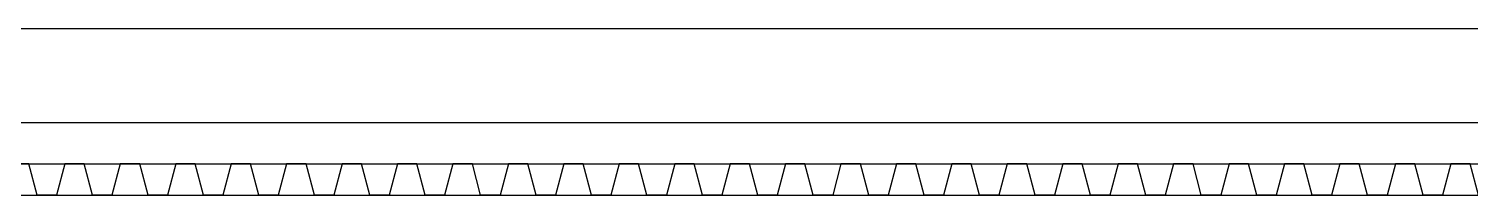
# Model space of a CAD drawing. Header units: millimetres. Extents: x 4754612 to 5801174, y 2368242 to 2777223.
# Drawn here: x 5504718 to 5506798, y 2410775 to 2411015 of the extents above; entities that cross this region are included whole.
import ezdxf

# ---------------------------------------------------------------- set-up
doc = ezdxf.new("R2010")
doc.units = ezdxf.units.MM
doc.header["$LTSCALE"] = 1000
doc.linetypes.add('CEN', pattern=[6.2, 6, -0.1, 0, -0.1])
for name, color, linetype in [('A-HAT-251', 251, 'Continuous'), ('A-중심선', 10, 'CEN'), ('CON', 2, 'Continuous'), ('ELE-2', 4, 'Continuous'), ('ELE06', 6, 'Continuous')]:
    doc.layers.add(name, color=color, linetype=linetype)

# ---------------------------------------------------------------- blocks, each defined once
blk = doc.blocks.new('*U198')
at = {"layer": 'A-HAT-251'}
for points in [[(-14427, 0), (-14455, 0), (-14467, 45), (-14495, 45), (-14507, 0)], [(-14347, 0), (-14375, 0), (-14387, 45), (-14415, 45), (-14427, 0)], [(-14267, 0), (-14295, 0), (-14307, 45), (-14335, 45), (-14347, 0)], [(-14187, 0), (-14215, 0), (-14227, 45), (-14255, 45), (-14267, 0)], [(-14107, 0), (-14135, 0), (-14147, 45), (-14175, 45), (-14187, 0)], [(-14027, 0), (-14055, 0), (-14067, 45), (-14095, 45), (-14107, 0)], [(-13947, 0), (-13975, 0), (-13987, 45), (-14015, 45), (-14027, 0)], [(-13867, 0), (-13895, 0), (-13907, 45), (-13935, 45), (-13947, 0)], [(-13787, 0), (-13815, 0), (-13827, 45), (-13855, 45), (-13867, 0)], [(-13707, 0), (-13735, 0), (-13747, 45), (-13775, 45), (-13787, 0)], [(-13627, 0), (-13655, 0), (-13667, 45), (-13695, 45), (-13707, 0)], [(-13547, 0), (-13575, 0), (-13587, 45), (-13615, 45), (-13627, 0)], [(-13467, 0), (-13495, 0), (-13507, 45), (-13535, 45), (-13547, 0)], [(-13387, 0), (-13415, 0), (-13427, 45), (-13455, 45), (-13467, 0)], [(-13307, 0), (-13335, 0), (-13347, 45), (-13375, 45), (-13387, 0)], [(-13227, 0), (-13255, 0), (-13267, 45), (-13295, 45), (-13307, 0)], [(-13147, 0), (-13175, 0), (-13187, 45), (-13215, 45), (-13227, 0)], [(-13067, 0), (-13095, 0), (-13107, 45), (-13135, 45), (-13147, 0)], [(-12987, 0), (-13015, 0), (-13027, 45), (-13055, 45), (-13067, 0)], [(-12907, 0), (-12935, 0), (-12947, 45), (-12975, 45), (-12987, 0)], [(-12827, 0), (-12855, 0), (-12867, 45), (-12895, 45), (-12907, 0)], [(-12747, 0), (-12775, 0), (-12787, 45), (-12815, 45), (-12827, 0)], [(-12667, 0), (-12695, 0), (-12707, 45), (-12735, 45), (-12747, 0)], [(-12587, 0), (-12615, 0), (-12627, 45), (-12655, 45), (-12667, 0)], [(-12507, 0), (-12535, 0), (-12547, 45), (-12575, 45), (-12587, 0)], [(-12427, 0), (-12455, 0), (-12467, 45), (-12495, 45), (-12507, 0)], [(-12347, 0), (-12375, 0), (-12387, 45), (-12415, 45), (-12427, 0)]]:
    blk.add_lwpolyline(points, dxfattribs=at)

msp = doc.modelspace()

# ---------------------------------------------------------------- linework, layer by layer
at = {"layer": 'A-중심선'}
msp.add_line((5714557.715, 2411015.382), (5390179.76, 2411015.382), dxfattribs=at)
at = {"layer": 'CON'}
msp.add_line((5452638.509, 2410775.382), (5508488.509, 2410775.382), dxfattribs=at)
at = {"layer": 'ELE-2'}
for p, q in [((5508488.509, 2411015.382), (5496238.509, 2411015.382)), ((5452638.509, 2410880.382), (5508488.509, 2410880.382)), ((5452638.509, 2410820.382), (5508488.509, 2410820.382))]:
    msp.add_line(p, q, dxfattribs=at)

# ---------------------------------------------------------------- block references
at = {"layer": 'ELE06', "color": 6, "xscale": 1.000013798092659, "yscale": 1.000013798092659, "zscale": 1.000013798092659}
msp.add_blockref('*U198', (5519185.681, 2410775.382), dxfattribs=at)

doc.saveas('drawing.dxf')
